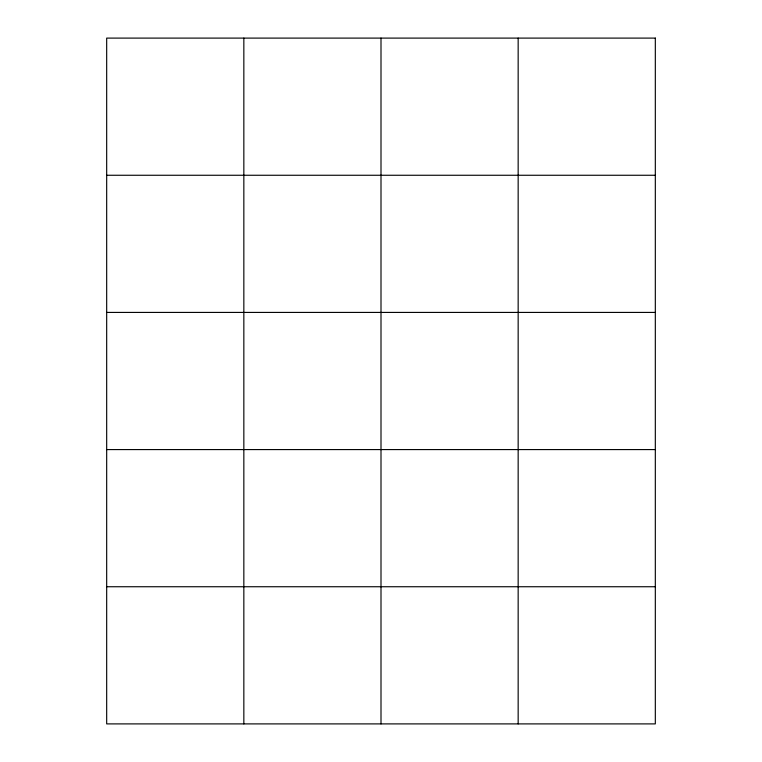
<?xml version="1.0" encoding="UTF-8"?>
<svg xmlns="http://www.w3.org/2000/svg" width="762" height="762" viewBox="0 0 762 762"><rect width="100%" height="100%" fill="white"/><g stroke="black" fill="none" stroke-linecap="round" stroke-linejoin="round"><path stroke-width="1.14" d="M106.68 175.26L655.32 175.26M106.68 312.42L655.32 312.42M106.68 449.58L655.32 449.58M106.68 586.74L655.32 586.74M518.16 38.1L518.16 723.9M381 38.1L381 723.9M243.84 38.1L243.84 723.9M655.32 38.1L106.68 38.1L106.68 723.9L655.32 723.9L655.32 38.1"/></g></svg>
